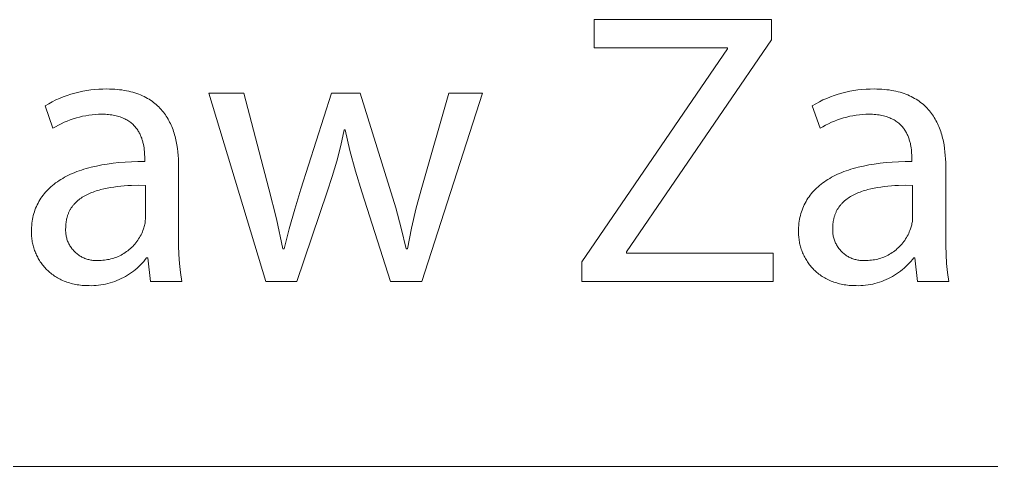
# Model space of a CAD drawing. Header units: millimetres. Extents: x -1519 to 3497, y -297 to 3208.
# Drawn here: x 2580 to 2705.4, y -296.8 to -239 of the extents above; entities that cross this region are included whole.
import ezdxf

# ---------------------------------------------------------------- set-up
doc = ezdxf.new("R2010")
doc.units = ezdxf.units.MM
doc.header["$MEASUREMENT"] = 0
doc.layers.add('Domyślny', color=7, linetype='Continuous', true_color=0x000000)

msp = doc.modelspace()

# ---------------------------------------------------------------- linework, layer by layer
at = {"layer": 'Domyślny', "color": 18, "lineweight": 15, "true_color": 0x000000}
for p, q in [((2654.12, -242.68), (2654.12, -239.03)), ((2654.12, -239.03), (2676.97, -239.03)), ((2676.97, -239.03), (2676.97, -241.68)), ((2676.97, -241.68), (2658.29, -269.04)), ((2652.52, -270.31), (2671.29, -242.84)), ((2671.29, -242.68), (2654.12, -242.68)), ((2671.29, -242.84), (2671.29, -242.68)), ((2587.62, -248.41), (2588.13, -248.3)), ((2588.13, -248.3), (2588.64, -248.21)), ((2588.64, -248.21), (2589.16, -248.13)), ((2589.16, -248.13), (2589.68, -248.08)), ((2589.68, -248.08), (2590.2, -248.04)), ((2590.2, -248.04), (2590.72, -248.02)), ((2590.72, -248.02), (2591.24, -248.01)), ((2591.24, -248.01), (2591.59, -248.02)), ((2591.59, -248.02), (2591.92, -248.03)), ((2591.92, -248.03), (2592.25, -248.05)), ((2592.25, -248.05), (2592.57, -248.07)), ((2592.57, -248.07), (2592.88, -248.11)), ((2592.88, -248.11), (2593.19, -248.14)), ((2593.19, -248.14), (2593.49, -248.19)), ((2593.49, -248.19), (2593.78, -248.24)), ((2593.78, -248.24), (2594.06, -248.3)), ((2594.06, -248.3), (2594.33, -248.37)), ((2686.59, -248.41), (2687.1, -248.3)), ((2687.1, -248.3), (2687.62, -248.21)), ((2687.62, -248.21), (2688.14, -248.13)), ((2688.14, -248.13), (2688.66, -248.08)), ((2688.66, -248.08), (2689.18, -248.04)), ((2689.18, -248.04), (2689.7, -248.02)), ((2689.7, -248.02), (2690.23, -248.01)), ((2690.23, -248.01), (2690.57, -248.02)), ((2690.57, -248.02), (2690.91, -248.03)), ((2690.91, -248.03), (2691.23, -248.05)), ((2691.23, -248.05), (2691.55, -248.07)), ((2691.55, -248.07), (2691.87, -248.11)), ((2691.87, -248.11), (2692.17, -248.14)), ((2692.17, -248.14), (2692.47, -248.19)), ((2692.47, -248.19), (2692.75, -248.24)), ((2692.75, -248.24), (2693.03, -248.3)), ((2693.03, -248.3), (2693.31, -248.37)), ((2584.19, -249.66), (2584.66, -249.43)), ((2584.66, -249.43), (2585.14, -249.22)), ((2585.14, -249.22), (2585.62, -249.02)), ((2585.62, -249.02), (2586.11, -248.84)), ((2586.11, -248.84), (2586.61, -248.68)), ((2586.61, -248.68), (2587.11, -248.54)), ((2587.11, -248.54), (2587.62, -248.41)), ((2594.33, -248.37), (2594.6, -248.44)), ((2594.6, -248.44), (2594.86, -248.52)), ((2594.86, -248.52), (2595.11, -248.6)), ((2595.11, -248.6), (2595.36, -248.69)), ((2595.36, -248.69), (2595.59, -248.78)), ((2595.59, -248.78), (2595.83, -248.88)), ((2595.83, -248.88), (2596.05, -248.99)), ((2596.05, -248.99), (2596.27, -249.1)), ((2596.27, -249.1), (2596.48, -249.22)), ((2596.48, -249.22), (2596.68, -249.34)), ((2596.68, -249.34), (2596.88, -249.47)), ((2596.88, -249.47), (2597.07, -249.6)), ((2611.73, -272.86), (2604.4, -248.55)), ((2604.4, -248.55), (2608.93, -248.55)), ((2608.93, -248.55), (2612.14, -260.91)), ((2616.26, -260.96), (2620.22, -248.55)), ((2620.22, -248.55), (2623.93, -248.55)), ((2623.93, -248.55), (2627.7, -260.73)), ((2631.86, -260.75), (2635.34, -248.55)), ((2639.71, -248.55), (2631.86, -272.86)), ((2635.34, -248.55), (2639.71, -248.55)), ((2683.16, -249.66), (2683.63, -249.43)), ((2683.63, -249.43), (2684.11, -249.22)), ((2684.11, -249.22), (2684.59, -249.02)), ((2684.59, -249.02), (2685.08, -248.84)), ((2685.08, -248.84), (2685.58, -248.68)), ((2685.58, -248.68), (2686.08, -248.54)), ((2686.08, -248.54), (2686.59, -248.41)), ((2693.31, -248.37), (2693.57, -248.44)), ((2693.57, -248.44), (2693.83, -248.52)), ((2693.83, -248.52), (2694.09, -248.6)), ((2694.09, -248.6), (2694.33, -248.69)), ((2694.33, -248.69), (2694.57, -248.78)), ((2694.57, -248.78), (2694.8, -248.88)), ((2694.8, -248.88), (2695.02, -248.99)), ((2695.02, -248.99), (2695.24, -249.1)), ((2695.24, -249.1), (2695.45, -249.22)), ((2695.45, -249.22), (2695.66, -249.34)), ((2695.66, -249.34), (2695.85, -249.47)), ((2695.85, -249.47), (2696.05, -249.6)), ((2583.28, -250.17), (2583.73, -249.91)), ((2584.26, -253.09), (2583.28, -250.17)), ((2583.73, -249.91), (2584.19, -249.66)), ((2597.07, -249.6), (2597.26, -249.74)), ((2597.26, -249.74), (2597.44, -249.88)), ((2597.44, -249.88), (2597.61, -250.02)), ((2597.61, -250.02), (2597.78, -250.17)), ((2597.78, -250.17), (2597.94, -250.33)), ((2597.94, -250.33), (2598.09, -250.49)), ((2598.09, -250.49), (2598.24, -250.65)), ((2598.24, -250.65), (2598.39, -250.82)), ((2598.39, -250.82), (2598.53, -250.99)), ((2682.24, -250.17), (2682.7, -249.91)), ((2683.25, -253.09), (2682.24, -250.17)), ((2682.7, -249.91), (2683.16, -249.66)), ((2696.05, -249.6), (2696.23, -249.74)), ((2696.23, -249.74), (2696.41, -249.88)), ((2696.41, -249.88), (2696.58, -250.02)), ((2696.58, -250.02), (2696.75, -250.17)), ((2696.75, -250.17), (2696.91, -250.33)), ((2696.91, -250.33), (2697.06, -250.49)), ((2697.06, -250.49), (2697.21, -250.65)), ((2697.21, -250.65), (2697.36, -250.82)), ((2697.36, -250.82), (2697.49, -250.99)), ((2586.51, -252), (2586.12, -252.15)), ((2586.9, -251.86), (2586.51, -252)), ((2587.3, -251.74), (2586.9, -251.86)), ((2587.7, -251.63), (2587.3, -251.74)), ((2588.11, -251.54), (2587.7, -251.63)), ((2588.52, -251.46), (2588.11, -251.54)), ((2588.93, -251.39), (2588.52, -251.46)), ((2589.34, -251.34), (2588.93, -251.39)), ((2589.76, -251.3), (2589.34, -251.34)), ((2590.18, -251.28), (2589.76, -251.3)), ((2590.59, -251.27), (2590.18, -251.28)), ((2590.82, -251.27), (2590.59, -251.27)), ((2591.05, -251.28), (2590.82, -251.27)), ((2591.26, -251.3), (2591.05, -251.28)), ((2591.47, -251.31), (2591.26, -251.3)), ((2591.68, -251.34), (2591.47, -251.31)), ((2591.88, -251.36), (2591.68, -251.34)), ((2592.07, -251.39), (2591.88, -251.36)), ((2592.26, -251.43), (2592.07, -251.39)), ((2592.44, -251.47), (2592.26, -251.43)), ((2592.62, -251.52), (2592.44, -251.47)), ((2592.79, -251.57), (2592.62, -251.52)), ((2592.95, -251.62), (2592.79, -251.57)), ((2593.11, -251.68), (2592.95, -251.62)), ((2593.26, -251.74), (2593.11, -251.68)), ((2593.41, -251.8), (2593.26, -251.74)), ((2593.56, -251.87), (2593.41, -251.8)), ((2593.69, -251.94), (2593.56, -251.87)), ((2593.83, -252.01), (2593.69, -251.94)), ((2593.96, -252.09), (2593.83, -252.01)), ((2594.08, -252.17), (2593.96, -252.09)), ((2598.53, -250.99), (2598.66, -251.16)), ((2598.66, -251.16), (2598.79, -251.34)), ((2598.79, -251.34), (2598.91, -251.52)), ((2598.91, -251.52), (2599.02, -251.7)), ((2599.02, -251.7), (2599.13, -251.89)), ((2599.13, -251.89), (2599.24, -252.08)), ((2599.24, -252.08), (2599.34, -252.28)), ((2685.49, -252), (2685.1, -252.15)), ((2685.88, -251.86), (2685.49, -252)), ((2686.28, -251.74), (2685.88, -251.86)), ((2686.69, -251.63), (2686.28, -251.74)), ((2687.09, -251.54), (2686.69, -251.63)), ((2687.5, -251.46), (2687.09, -251.54)), ((2687.91, -251.39), (2687.5, -251.46)), ((2688.33, -251.34), (2687.91, -251.39)), ((2688.74, -251.3), (2688.33, -251.34)), ((2689.16, -251.28), (2688.74, -251.3)), ((2689.58, -251.27), (2689.16, -251.28)), ((2689.81, -251.27), (2689.58, -251.27)), ((2690.03, -251.28), (2689.81, -251.27)), ((2690.24, -251.3), (2690.03, -251.28)), ((2690.46, -251.31), (2690.24, -251.3)), ((2690.66, -251.34), (2690.46, -251.31)), ((2690.86, -251.36), (2690.66, -251.34)), ((2691.05, -251.39), (2690.86, -251.36)), ((2691.24, -251.43), (2691.05, -251.39)), ((2691.42, -251.47), (2691.24, -251.43)), ((2691.59, -251.52), (2691.42, -251.47)), ((2691.76, -251.57), (2691.59, -251.52)), ((2691.93, -251.62), (2691.76, -251.57)), ((2692.09, -251.68), (2691.93, -251.62)), ((2692.24, -251.74), (2692.09, -251.68)), ((2692.39, -251.8), (2692.24, -251.74)), ((2692.53, -251.87), (2692.39, -251.8)), ((2692.67, -251.94), (2692.53, -251.87)), ((2692.8, -252.01), (2692.67, -251.94)), ((2692.93, -252.09), (2692.8, -252.01)), ((2693.05, -252.17), (2692.93, -252.09)), ((2697.49, -250.99), (2697.63, -251.16)), ((2697.63, -251.16), (2697.75, -251.34)), ((2697.75, -251.34), (2697.88, -251.52)), ((2697.88, -251.52), (2697.99, -251.7)), ((2697.99, -251.7), (2698.1, -251.89)), ((2698.1, -251.89), (2698.21, -252.08)), ((2698.21, -252.08), (2698.31, -252.28)), ((2584.62, -252.88), (2584.26, -253.09)), ((2584.98, -252.68), (2584.62, -252.88)), ((2585.36, -252.49), (2584.98, -252.68)), ((2585.73, -252.31), (2585.36, -252.49)), ((2586.12, -252.15), (2585.73, -252.31)), ((2594.2, -252.25), (2594.08, -252.17)), ((2594.31, -252.34), (2594.2, -252.25)), ((2594.42, -252.43), (2594.31, -252.34)), ((2594.53, -252.52), (2594.42, -252.43)), ((2594.63, -252.61), (2594.53, -252.52)), ((2594.73, -252.71), (2594.63, -252.61)), ((2594.82, -252.81), (2594.73, -252.71)), ((2594.91, -252.91), (2594.82, -252.81)), ((2594.99, -253.01), (2594.91, -252.91)), ((2595.07, -253.12), (2594.99, -253.01)), ((2595.15, -253.22), (2595.07, -253.12)), ((2595.22, -253.33), (2595.15, -253.22)), ((2595.29, -253.44), (2595.22, -253.33)), ((2599.34, -252.28), (2599.44, -252.47)), ((2599.44, -252.47), (2599.53, -252.67)), ((2599.53, -252.67), (2599.62, -252.87)), ((2599.62, -252.87), (2599.7, -253.08)), ((2599.7, -253.08), (2599.78, -253.29)), ((2599.78, -253.29), (2599.85, -253.49)), ((2621.87, -253.28), (2621.41, -255.31)), ((2621.97, -253.28), (2621.87, -253.28)), ((2622.6, -255.97), (2621.97, -253.28)), ((2683.6, -252.88), (2683.25, -253.09)), ((2683.97, -252.68), (2683.6, -252.88)), ((2684.34, -252.49), (2683.97, -252.68)), ((2684.72, -252.31), (2684.34, -252.49)), ((2685.1, -252.15), (2684.72, -252.31)), ((2693.17, -252.25), (2693.05, -252.17)), ((2693.29, -252.34), (2693.17, -252.25)), ((2693.4, -252.43), (2693.29, -252.34)), ((2693.5, -252.52), (2693.4, -252.43)), ((2693.6, -252.61), (2693.5, -252.52)), ((2693.7, -252.71), (2693.6, -252.61)), ((2693.79, -252.81), (2693.7, -252.71)), ((2693.88, -252.91), (2693.79, -252.81)), ((2693.96, -253.01), (2693.88, -252.91)), ((2694.04, -253.12), (2693.96, -253.01)), ((2694.12, -253.22), (2694.04, -253.12)), ((2694.19, -253.33), (2694.12, -253.22)), ((2694.26, -253.44), (2694.19, -253.33)), ((2698.31, -252.28), (2698.41, -252.47)), ((2698.41, -252.47), (2698.5, -252.67)), ((2698.5, -252.67), (2698.58, -252.87)), ((2698.58, -252.87), (2698.67, -253.08)), ((2698.67, -253.08), (2698.74, -253.29)), ((2698.74, -253.29), (2698.82, -253.49)), ((2595.36, -253.55), (2595.29, -253.44)), ((2595.42, -253.66), (2595.36, -253.55)), ((2595.48, -253.77), (2595.42, -253.66)), ((2595.54, -253.89), (2595.48, -253.77)), ((2595.59, -254), (2595.54, -253.89)), ((2595.64, -254.12), (2595.59, -254)), ((2595.68, -254.23), (2595.64, -254.12)), ((2595.73, -254.35), (2595.68, -254.23)), ((2595.77, -254.47), (2595.73, -254.35)), ((2595.81, -254.58), (2595.77, -254.47)), ((2595.84, -254.7), (2595.81, -254.58)), ((2599.85, -253.49), (2599.92, -253.71)), ((2599.92, -253.71), (2599.98, -253.92)), ((2599.98, -253.92), (2600.04, -254.13)), ((2600.04, -254.13), (2600.1, -254.35)), ((2600.1, -254.35), (2600.15, -254.57)), ((2600.15, -254.57), (2600.2, -254.79)), ((2694.33, -253.55), (2694.26, -253.44)), ((2694.39, -253.66), (2694.33, -253.55)), ((2694.45, -253.77), (2694.39, -253.66)), ((2694.5, -253.89), (2694.45, -253.77)), ((2694.56, -254), (2694.5, -253.89)), ((2694.61, -254.12), (2694.56, -254)), ((2694.65, -254.23), (2694.61, -254.12)), ((2694.7, -254.35), (2694.65, -254.23)), ((2694.74, -254.47), (2694.7, -254.35)), ((2694.77, -254.58), (2694.74, -254.47)), ((2694.81, -254.7), (2694.77, -254.58)), ((2698.82, -253.49), (2698.88, -253.71)), ((2698.88, -253.71), (2698.95, -253.92)), ((2698.95, -253.92), (2699.01, -254.13)), ((2699.01, -254.13), (2699.06, -254.35)), ((2699.06, -254.35), (2699.12, -254.57)), ((2699.12, -254.57), (2699.16, -254.79)), ((2595.87, -254.82), (2595.84, -254.7)), ((2595.9, -254.93), (2595.87, -254.82)), ((2595.93, -255.05), (2595.9, -254.93)), ((2595.96, -255.17), (2595.93, -255.05)), ((2596, -255.4), (2595.96, -255.17)), ((2596.04, -255.63), (2596, -255.4)), ((2596.07, -255.86), (2596.04, -255.63)), ((2600.2, -254.79), (2600.24, -255.01)), ((2600.24, -255.01), (2600.28, -255.23)), ((2600.28, -255.23), (2600.35, -255.68)), ((2600.35, -255.68), (2600.4, -256.13)), ((2621.41, -255.31), (2620.89, -257.33)), ((2694.84, -254.82), (2694.81, -254.7)), ((2694.87, -254.93), (2694.84, -254.82)), ((2694.9, -255.05), (2694.87, -254.93)), ((2694.92, -255.17), (2694.9, -255.05)), ((2694.97, -255.4), (2694.92, -255.17)), ((2695, -255.63), (2694.97, -255.4)), ((2695.03, -255.86), (2695, -255.63)), ((2699.16, -254.79), (2699.21, -255.01)), ((2699.21, -255.01), (2699.25, -255.23)), ((2699.25, -255.23), (2699.32, -255.68)), ((2699.32, -255.68), (2699.37, -256.13)), ((2596.09, -256.08), (2596.07, -255.86)), ((2596.1, -256.3), (2596.09, -256.08)), ((2596.11, -256.51), (2596.1, -256.3)), ((2596.12, -256.71), (2596.11, -256.51)), ((2596.12, -256.9), (2596.12, -256.71)), ((2596.12, -257.39), (2596.12, -256.9)), ((2600.4, -256.13), (2600.45, -256.59)), ((2600.45, -256.59), (2600.48, -257.04)), ((2600.48, -257.04), (2600.49, -257.5)), ((2623.32, -258.64), (2622.6, -255.97)), ((2695.05, -256.08), (2695.03, -255.86)), ((2695.07, -256.3), (2695.05, -256.08)), ((2695.08, -256.51), (2695.07, -256.3)), ((2695.09, -256.71), (2695.08, -256.51)), ((2695.09, -256.9), (2695.09, -256.71)), ((2695.09, -257.39), (2695.09, -256.9)), ((2699.37, -256.13), (2699.41, -256.59)), ((2699.41, -256.59), (2699.44, -257.04)), ((2699.44, -257.04), (2699.46, -257.5)), ((2588.27, -258.38), (2588.58, -258.29)), ((2588.58, -258.29), (2588.9, -258.2)), ((2588.9, -258.2), (2589.22, -258.11)), ((2589.22, -258.11), (2589.88, -257.96)), ((2589.88, -257.96), (2590.58, -257.82)), ((2590.58, -257.82), (2591.29, -257.7)), ((2591.29, -257.7), (2592.04, -257.61)), ((2592.04, -257.61), (2592.8, -257.52)), ((2592.8, -257.52), (2593.6, -257.46)), ((2593.6, -257.46), (2594.41, -257.42)), ((2594.41, -257.42), (2595.25, -257.39)), ((2595.25, -257.39), (2596.12, -257.39)), ((2600.49, -257.5), (2600.5, -257.95)), ((2600.5, -257.95), (2600.5, -267.06)), ((2620.89, -257.33), (2620.31, -259.33)), ((2687.23, -258.38), (2687.54, -258.29)), ((2687.54, -258.29), (2687.86, -258.2)), ((2687.86, -258.2), (2688.18, -258.11)), ((2688.18, -258.11), (2688.84, -257.96)), ((2688.84, -257.96), (2689.54, -257.82)), ((2689.54, -257.82), (2690.25, -257.7)), ((2690.25, -257.7), (2691, -257.61)), ((2691, -257.61), (2691.76, -257.52)), ((2691.76, -257.52), (2692.56, -257.46)), ((2692.56, -257.46), (2693.38, -257.42)), ((2693.38, -257.42), (2694.22, -257.39)), ((2694.22, -257.39), (2695.09, -257.39)), ((2699.46, -257.5), (2699.46, -257.95)), ((2699.46, -257.95), (2699.46, -267.06)), ((2585.3, -259.69), (2585.54, -259.55)), ((2585.54, -259.55), (2585.78, -259.41)), ((2585.78, -259.41), (2586.03, -259.28)), ((2586.03, -259.28), (2586.28, -259.15)), ((2586.28, -259.15), (2586.55, -259.03)), ((2586.55, -259.03), (2586.82, -258.91)), ((2586.82, -258.91), (2587.1, -258.8)), ((2587.1, -258.8), (2587.38, -258.68)), ((2587.38, -258.68), (2587.67, -258.58)), ((2587.67, -258.58), (2587.97, -258.48)), ((2587.97, -258.48), (2588.27, -258.38)), ((2620.31, -259.33), (2619.67, -261.31)), ((2624.13, -261.28), (2623.32, -258.64)), ((2684.26, -259.69), (2684.5, -259.55)), ((2684.5, -259.55), (2684.74, -259.41)), ((2684.74, -259.41), (2684.99, -259.28)), ((2684.99, -259.28), (2685.24, -259.15)), ((2685.24, -259.15), (2685.51, -259.03)), ((2685.51, -259.03), (2685.78, -258.91)), ((2685.78, -258.91), (2686.05, -258.8)), ((2686.05, -258.8), (2686.34, -258.68)), ((2686.34, -258.68), (2686.63, -258.58)), ((2686.63, -258.58), (2686.93, -258.48)), ((2686.93, -258.48), (2687.23, -258.38)), ((2583.66, -260.98), (2583.84, -260.8)), ((2583.84, -260.8), (2584.03, -260.63)), ((2584.03, -260.63), (2584.22, -260.46)), ((2584.22, -260.46), (2584.42, -260.3)), ((2584.42, -260.3), (2584.63, -260.14)), ((2584.63, -260.14), (2584.85, -259.99)), ((2584.85, -259.99), (2585.07, -259.84)), ((2585.07, -259.84), (2585.3, -259.69)), ((2591.27, -260.81), (2590.85, -260.9)), ((2591.7, -260.73), (2591.27, -260.81)), ((2592.14, -260.67), (2591.7, -260.73)), ((2592.58, -260.61), (2592.14, -260.67)), ((2593.03, -260.56), (2592.58, -260.61)), ((2593.49, -260.52), (2593.03, -260.56)), ((2593.94, -260.49), (2593.49, -260.52)), ((2594.4, -260.47), (2593.94, -260.49)), ((2595.31, -260.45), (2594.4, -260.47)), ((2596.22, -260.46), (2595.31, -260.45)), ((2596.22, -264.69), (2596.22, -260.46)), ((2627.7, -260.73), (2628.5, -263.35)), ((2631.16, -263.36), (2631.86, -260.75)), ((2682.62, -260.98), (2682.8, -260.8)), ((2682.8, -260.8), (2682.99, -260.63)), ((2682.99, -260.63), (2683.18, -260.46)), ((2683.18, -260.46), (2683.39, -260.3)), ((2683.39, -260.3), (2683.59, -260.14)), ((2683.59, -260.14), (2683.81, -259.99)), ((2683.81, -259.99), (2684.03, -259.84)), ((2684.03, -259.84), (2684.26, -259.69)), ((2690.23, -260.81), (2689.81, -260.9)), ((2690.66, -260.73), (2690.23, -260.81)), ((2691.1, -260.67), (2690.66, -260.73)), ((2691.54, -260.61), (2691.1, -260.67)), ((2691.99, -260.56), (2691.54, -260.61)), ((2692.45, -260.52), (2691.99, -260.56)), ((2692.9, -260.49), (2692.45, -260.52)), ((2693.36, -260.47), (2692.9, -260.49)), ((2694.28, -260.45), (2693.36, -260.47)), ((2695.19, -260.46), (2694.28, -260.45)), ((2695.19, -264.69), (2695.19, -260.46)), ((2582.59, -262.32), (2582.73, -262.12)), ((2582.73, -262.12), (2582.86, -261.92)), ((2582.86, -261.92), (2583.01, -261.72)), ((2583.01, -261.72), (2583.16, -261.53)), ((2583.16, -261.53), (2583.32, -261.34)), ((2583.32, -261.34), (2583.49, -261.16)), ((2583.49, -261.16), (2583.66, -260.98)), ((2587.92, -262.1), (2587.77, -262.21)), ((2588.07, -262), (2587.92, -262.1)), ((2588.23, -261.9), (2588.07, -262)), ((2588.4, -261.8), (2588.23, -261.9)), ((2588.56, -261.71), (2588.4, -261.8)), ((2588.73, -261.63), (2588.56, -261.71)), ((2588.91, -261.54), (2588.73, -261.63)), ((2589.09, -261.46), (2588.91, -261.54)), ((2589.27, -261.39), (2589.09, -261.46)), ((2589.46, -261.32), (2589.27, -261.39)), ((2589.65, -261.25), (2589.46, -261.32)), ((2589.84, -261.18), (2589.65, -261.25)), ((2590.04, -261.12), (2589.84, -261.18)), ((2590.24, -261.06), (2590.04, -261.12)), ((2590.44, -261), (2590.24, -261.06)), ((2590.85, -260.9), (2590.44, -261)), ((2612.14, -260.91), (2613.11, -264.76)), ((2615.48, -263.51), (2616.26, -260.96)), ((2619.67, -261.31), (2615.74, -272.86)), ((2627.85, -272.86), (2624.13, -261.28)), ((2681.56, -262.32), (2681.69, -262.12)), ((2681.69, -262.12), (2681.83, -261.92)), ((2681.83, -261.92), (2681.97, -261.72)), ((2681.97, -261.72), (2682.12, -261.53)), ((2682.12, -261.53), (2682.28, -261.34)), ((2682.28, -261.34), (2682.45, -261.16)), ((2682.45, -261.16), (2682.62, -260.98)), ((2686.88, -262.1), (2686.73, -262.21)), ((2687.04, -262), (2686.88, -262.1)), ((2687.19, -261.9), (2687.04, -262)), ((2687.36, -261.8), (2687.19, -261.9)), ((2687.52, -261.71), (2687.36, -261.8)), ((2687.7, -261.63), (2687.52, -261.71)), ((2687.87, -261.54), (2687.7, -261.63)), ((2688.05, -261.46), (2687.87, -261.54)), ((2688.23, -261.39), (2688.05, -261.46)), ((2688.42, -261.32), (2688.23, -261.39)), ((2688.61, -261.25), (2688.42, -261.32)), ((2688.8, -261.18), (2688.61, -261.25)), ((2689, -261.12), (2688.8, -261.18)), ((2689.2, -261.06), (2689, -261.12)), ((2689.4, -261), (2689.2, -261.06)), ((2689.81, -260.9), (2689.4, -261)), ((2582.05, -263.41), (2582.15, -263.18)), ((2582.15, -263.18), (2582.25, -262.96)), ((2582.25, -262.96), (2582.36, -262.75)), ((2582.36, -262.75), (2582.47, -262.53)), ((2582.47, -262.53), (2582.59, -262.32)), ((2586.65, -263.36), (2586.61, -263.44)), ((2586.7, -263.29), (2586.65, -263.36)), ((2586.76, -263.22), (2586.7, -263.29)), ((2586.81, -263.14), (2586.76, -263.22)), ((2586.86, -263.07), (2586.81, -263.14)), ((2586.92, -263), (2586.86, -263.07)), ((2586.98, -262.94), (2586.92, -263)), ((2587.04, -262.87), (2586.98, -262.94)), ((2587.1, -262.8), (2587.04, -262.87)), ((2587.16, -262.74), (2587.1, -262.8)), ((2587.22, -262.68), (2587.16, -262.74)), ((2587.28, -262.61), (2587.22, -262.68)), ((2587.35, -262.55), (2587.28, -262.61)), ((2587.42, -262.49), (2587.35, -262.55)), ((2587.48, -262.43), (2587.42, -262.49)), ((2587.55, -262.38), (2587.48, -262.43)), ((2587.62, -262.32), (2587.55, -262.38)), ((2587.77, -262.21), (2587.62, -262.32)), ((2628.5, -263.35), (2629.22, -265.99)), ((2630.54, -265.99), (2631.16, -263.36)), ((2681.02, -263.41), (2681.11, -263.18)), ((2681.11, -263.18), (2681.21, -262.96)), ((2681.21, -262.96), (2681.32, -262.75)), ((2681.32, -262.75), (2681.44, -262.53)), ((2681.44, -262.53), (2681.56, -262.32)), ((2685.62, -263.36), (2685.57, -263.44)), ((2685.67, -263.29), (2685.62, -263.36)), ((2685.72, -263.22), (2685.67, -263.29)), ((2685.77, -263.14), (2685.72, -263.22)), ((2685.83, -263.07), (2685.77, -263.14)), ((2685.88, -263), (2685.83, -263.07)), ((2685.94, -262.94), (2685.88, -263)), ((2686, -262.87), (2685.94, -262.94)), ((2686.06, -262.8), (2686, -262.87)), ((2686.12, -262.74), (2686.06, -262.8)), ((2686.18, -262.68), (2686.12, -262.74)), ((2686.25, -262.61), (2686.18, -262.68)), ((2686.31, -262.55), (2686.25, -262.61)), ((2686.38, -262.49), (2686.31, -262.55)), ((2686.45, -262.43), (2686.38, -262.49)), ((2686.52, -262.38), (2686.45, -262.43)), ((2686.59, -262.32), (2686.52, -262.38)), ((2686.73, -262.21), (2686.59, -262.32)), ((2581.64, -264.84), (2581.69, -264.59)), ((2581.69, -264.59), (2581.75, -264.35)), ((2581.75, -264.35), (2581.81, -264.11)), ((2581.81, -264.11), (2581.89, -263.87)), ((2581.89, -263.87), (2581.96, -263.64)), ((2581.96, -263.64), (2582.05, -263.41)), ((2586.1, -264.61), (2586.07, -264.71)), ((2586.12, -264.52), (2586.1, -264.61)), ((2586.15, -264.43), (2586.12, -264.52)), ((2586.18, -264.34), (2586.15, -264.43)), ((2586.21, -264.25), (2586.18, -264.34)), ((2586.24, -264.17), (2586.21, -264.25)), ((2586.27, -264.08), (2586.24, -264.17)), ((2586.31, -263.99), (2586.27, -264.08)), ((2586.35, -263.91), (2586.31, -263.99)), ((2586.39, -263.83), (2586.35, -263.91)), ((2586.43, -263.75), (2586.39, -263.83)), ((2586.47, -263.67), (2586.43, -263.75)), ((2586.51, -263.59), (2586.47, -263.67)), ((2586.56, -263.51), (2586.51, -263.59)), ((2586.61, -263.44), (2586.56, -263.51)), ((2614.76, -266.07), (2615.48, -263.51)), ((2680.61, -264.84), (2680.66, -264.59)), ((2680.66, -264.59), (2680.72, -264.35)), ((2680.72, -264.35), (2680.78, -264.11)), ((2680.78, -264.11), (2680.85, -263.87)), ((2680.85, -263.87), (2680.93, -263.64)), ((2680.93, -263.64), (2681.02, -263.41)), ((2685.06, -264.61), (2685.04, -264.71)), ((2685.09, -264.52), (2685.06, -264.61)), ((2685.11, -264.43), (2685.09, -264.52)), ((2685.14, -264.34), (2685.11, -264.43)), ((2685.17, -264.25), (2685.14, -264.34)), ((2685.21, -264.17), (2685.17, -264.25)), ((2685.24, -264.08), (2685.21, -264.17)), ((2685.28, -263.99), (2685.24, -264.08)), ((2685.31, -263.91), (2685.28, -263.99)), ((2685.35, -263.83), (2685.31, -263.91)), ((2685.39, -263.75), (2685.35, -263.83)), ((2685.43, -263.67), (2685.39, -263.75)), ((2685.48, -263.59), (2685.43, -263.67)), ((2685.52, -263.51), (2685.48, -263.59)), ((2685.57, -263.44), (2685.52, -263.51)), ((2581.51, -266.15), (2581.52, -265.88)), ((2581.52, -265.88), (2581.54, -265.62)), ((2581.54, -265.62), (2581.57, -265.35)), ((2581.57, -265.35), (2581.6, -265.1)), ((2581.6, -265.1), (2581.64, -264.84)), ((2585.94, -265.72), (2585.93, -265.83)), ((2585.93, -265.83), (2585.93, -265.94)), ((2585.95, -265.51), (2585.94, -265.61)), ((2585.94, -265.61), (2585.94, -265.72)), ((2585.96, -265.4), (2585.95, -265.51)), ((2585.97, -265.3), (2585.96, -265.4)), ((2585.98, -265.2), (2585.97, -265.3)), ((2585.99, -265.1), (2585.98, -265.2)), ((2586.01, -265), (2585.99, -265.1)), ((2586.03, -264.9), (2586.01, -265)), ((2586.05, -264.8), (2586.03, -264.9)), ((2586.07, -264.71), (2586.05, -264.8)), ((2596.02, -265.94), (2596.06, -265.78)), ((2596.06, -265.78), (2596.1, -265.63)), ((2596.1, -265.63), (2596.14, -265.47)), ((2596.14, -265.47), (2596.16, -265.32)), ((2596.16, -265.32), (2596.19, -265.16)), ((2596.19, -265.16), (2596.2, -265)), ((2596.2, -265), (2596.21, -264.84)), ((2596.21, -264.84), (2596.22, -264.69)), ((2613.11, -264.76), (2613.96, -268.65)), ((2680.48, -266.15), (2680.49, -265.88)), ((2680.49, -265.88), (2680.51, -265.62)), ((2680.51, -265.62), (2680.53, -265.35)), ((2680.53, -265.35), (2680.57, -265.1)), ((2680.57, -265.1), (2680.61, -264.84)), ((2684.91, -265.61), (2684.9, -265.72)), ((2684.9, -265.72), (2684.9, -265.83)), ((2684.9, -265.83), (2684.9, -265.94)), ((2684.92, -265.4), (2684.91, -265.51)), ((2684.91, -265.51), (2684.91, -265.61)), ((2684.93, -265.3), (2684.92, -265.4)), ((2684.95, -265.2), (2684.93, -265.3)), ((2684.96, -265.1), (2684.95, -265.2)), ((2684.98, -265), (2684.96, -265.1)), ((2685, -264.9), (2684.98, -265)), ((2685.02, -264.8), (2685, -264.9)), ((2685.04, -264.71), (2685.02, -264.8)), ((2694.97, -265.95), (2695.01, -265.82)), ((2695.01, -265.82), (2695.05, -265.68)), ((2695.05, -265.68), (2695.08, -265.54)), ((2695.08, -265.54), (2695.11, -265.4)), ((2695.11, -265.4), (2695.14, -265.26)), ((2695.14, -265.26), (2695.16, -265.11)), ((2695.16, -265.11), (2695.17, -264.97)), ((2695.17, -264.97), (2695.18, -264.83)), ((2695.18, -264.83), (2695.19, -264.69)), ((2581.51, -266.42), (2581.51, -266.15)), ((2581.51, -266.59), (2581.51, -266.42)), ((2581.51, -266.75), (2581.51, -266.59)), ((2581.52, -266.92), (2581.51, -266.75)), ((2581.53, -267.08), (2581.52, -266.92)), ((2581.55, -267.25), (2581.53, -267.08)), ((2585.93, -265.94), (2585.92, -266.07)), ((2585.92, -266.07), (2585.92, -266.21)), ((2585.92, -266.21), (2585.92, -266.34)), ((2585.92, -266.34), (2585.93, -266.48)), ((2585.93, -266.48), (2585.94, -266.61)), ((2585.94, -266.61), (2585.95, -266.74)), ((2585.95, -266.74), (2585.97, -266.88)), ((2585.97, -266.88), (2585.99, -267.01)), ((2585.99, -267.01), (2586.02, -267.14)), ((2586.02, -267.14), (2586.06, -267.27)), ((2595.45, -267.21), (2595.55, -267.03)), ((2595.55, -267.03), (2595.65, -266.85)), ((2595.65, -266.85), (2595.74, -266.66)), ((2595.74, -266.66), (2595.82, -266.47)), ((2595.82, -266.47), (2595.9, -266.28)), ((2595.9, -266.28), (2595.97, -266.09)), ((2595.97, -266.09), (2596.02, -265.94)), ((2600.5, -267.06), (2600.5, -268.22)), ((2614.11, -268.65), (2614.76, -266.07)), ((2629.22, -265.99), (2629.87, -268.65)), ((2630.01, -268.65), (2630.54, -265.99)), ((2680.47, -266.42), (2680.48, -266.15)), ((2680.47, -266.59), (2680.47, -266.42)), ((2680.48, -266.75), (2680.47, -266.59)), ((2680.49, -266.92), (2680.48, -266.75)), ((2680.5, -267.08), (2680.49, -266.92)), ((2680.52, -267.25), (2680.5, -267.08)), ((2684.9, -265.94), (2684.89, -266.07)), ((2684.89, -266.07), (2684.89, -266.21)), ((2684.89, -266.21), (2684.89, -266.34)), ((2684.89, -266.34), (2684.89, -266.47)), ((2684.89, -266.47), (2684.9, -266.61)), ((2684.9, -266.61), (2684.92, -266.74)), ((2684.92, -266.74), (2684.94, -266.88)), ((2684.94, -266.88), (2684.96, -267.01)), ((2684.96, -267.01), (2684.99, -267.14)), ((2684.99, -267.14), (2685.02, -267.27)), ((2694.4, -267.21), (2694.5, -267.03)), ((2694.5, -267.03), (2694.6, -266.85)), ((2694.6, -266.85), (2694.69, -266.66)), ((2694.69, -266.66), (2694.77, -266.47)), ((2694.77, -266.47), (2694.85, -266.28)), ((2694.85, -266.28), (2694.92, -266.09)), ((2694.92, -266.09), (2694.97, -265.95)), ((2699.46, -267.06), (2699.47, -268.22)), ((2581.57, -267.41), (2581.55, -267.25)), ((2581.6, -267.57), (2581.57, -267.41)), ((2581.62, -267.73), (2581.6, -267.57)), ((2581.65, -267.9), (2581.62, -267.73)), ((2581.69, -268.06), (2581.65, -267.9)), ((2581.73, -268.22), (2581.69, -268.06)), ((2581.77, -268.38), (2581.73, -268.22)), ((2581.82, -268.53), (2581.77, -268.38)), ((2586.06, -267.27), (2586.09, -267.4)), ((2586.09, -267.4), (2586.13, -267.53)), ((2586.13, -267.53), (2586.18, -267.66)), ((2586.18, -267.66), (2586.23, -267.78)), ((2586.23, -267.78), (2586.29, -267.9)), ((2586.29, -267.9), (2586.35, -268.02)), ((2586.35, -268.02), (2586.41, -268.14)), ((2586.41, -268.14), (2586.48, -268.26)), ((2586.48, -268.26), (2586.55, -268.37)), ((2586.55, -268.37), (2586.62, -268.49)), ((2594.42, -268.49), (2594.57, -268.34)), ((2594.57, -268.34), (2594.71, -268.2)), ((2594.71, -268.2), (2594.85, -268.04)), ((2594.85, -268.04), (2594.98, -267.88)), ((2594.98, -267.88), (2595.1, -267.72)), ((2595.1, -267.72), (2595.22, -267.55)), ((2595.22, -267.55), (2595.34, -267.38)), ((2595.34, -267.38), (2595.45, -267.21)), ((2600.5, -268.22), (2600.54, -269.38)), ((2680.54, -267.41), (2680.52, -267.25)), ((2680.56, -267.57), (2680.54, -267.41)), ((2680.59, -267.73), (2680.56, -267.57)), ((2680.62, -267.9), (2680.59, -267.73)), ((2680.66, -268.06), (2680.62, -267.9)), ((2680.7, -268.22), (2680.66, -268.06)), ((2680.74, -268.38), (2680.7, -268.22)), ((2680.78, -268.53), (2680.74, -268.38)), ((2685.02, -267.27), (2685.06, -267.4)), ((2685.06, -267.4), (2685.1, -267.53)), ((2685.1, -267.53), (2685.15, -267.65)), ((2685.15, -267.65), (2685.2, -267.78)), ((2685.2, -267.78), (2685.25, -267.9)), ((2685.25, -267.9), (2685.31, -268.02)), ((2685.31, -268.02), (2685.37, -268.14)), ((2685.37, -268.14), (2685.44, -268.26)), ((2685.44, -268.26), (2685.51, -268.37)), ((2685.51, -268.37), (2685.58, -268.48)), ((2693.38, -268.49), (2693.52, -268.35)), ((2693.52, -268.35), (2693.66, -268.2)), ((2693.66, -268.2), (2693.8, -268.05)), ((2693.8, -268.05), (2693.93, -267.89)), ((2693.93, -267.89), (2694.06, -267.72)), ((2694.06, -267.72), (2694.18, -267.56)), ((2694.18, -267.56), (2694.29, -267.38)), ((2694.29, -267.38), (2694.4, -267.21)), ((2699.47, -268.22), (2699.51, -269.38)), ((2581.87, -268.69), (2581.82, -268.53)), ((2581.92, -268.85), (2581.87, -268.69)), ((2581.98, -269), (2581.92, -268.85)), ((2582.04, -269.15), (2581.98, -269)), ((2582.1, -269.31), (2582.04, -269.15)), ((2582.17, -269.46), (2582.1, -269.31)), ((2582.24, -269.6), (2582.17, -269.46)), ((2582.32, -269.75), (2582.24, -269.6)), ((2586.62, -268.49), (2586.7, -268.6)), ((2586.7, -268.6), (2586.78, -268.7)), ((2586.78, -268.7), (2586.87, -268.8)), ((2586.87, -268.8), (2586.96, -268.91)), ((2586.96, -268.91), (2587.05, -269)), ((2587.05, -269), (2587.15, -269.1)), ((2587.15, -269.1), (2587.25, -269.19)), ((2587.25, -269.19), (2587.35, -269.27)), ((2587.35, -269.27), (2587.46, -269.36)), ((2587.46, -269.36), (2587.57, -269.44)), ((2587.57, -269.44), (2587.68, -269.51)), ((2587.68, -269.51), (2587.79, -269.59)), ((2587.79, -269.59), (2587.91, -269.65)), ((2592.52, -269.71), (2592.71, -269.63)), ((2592.71, -269.63), (2592.9, -269.54)), ((2592.9, -269.54), (2593.08, -269.45)), ((2593.08, -269.45), (2593.27, -269.35)), ((2593.27, -269.35), (2593.44, -269.24)), ((2593.44, -269.24), (2593.62, -269.13)), ((2593.62, -269.13), (2593.79, -269.01)), ((2593.79, -269.01), (2593.95, -268.89)), ((2593.95, -268.89), (2594.11, -268.76)), ((2594.11, -268.76), (2594.27, -268.63)), ((2594.27, -268.63), (2594.42, -268.49)), ((2600.54, -269.38), (2600.62, -270.54)), ((2613.96, -268.65), (2614.11, -268.65)), ((2629.87, -268.65), (2630.01, -268.65)), ((2658.29, -269.04), (2658.29, -269.21)), ((2658.29, -269.21), (2677.22, -269.21)), ((2677.22, -269.21), (2677.22, -272.85)), ((2680.83, -268.69), (2680.78, -268.53)), ((2680.89, -268.85), (2680.83, -268.69)), ((2680.94, -269), (2680.89, -268.85)), ((2681, -269.15), (2680.94, -269)), ((2681.07, -269.31), (2681, -269.15)), ((2681.14, -269.46), (2681.07, -269.31)), ((2681.21, -269.6), (2681.14, -269.46)), ((2681.28, -269.75), (2681.21, -269.6)), ((2685.58, -268.48), (2685.66, -268.59)), ((2685.66, -268.59), (2685.74, -268.7)), ((2685.74, -268.7), (2685.83, -268.8)), ((2685.83, -268.8), (2685.92, -268.9)), ((2685.92, -268.9), (2686.01, -269)), ((2686.01, -269), (2686.11, -269.09)), ((2686.11, -269.09), (2686.21, -269.18)), ((2686.21, -269.18), (2686.31, -269.27)), ((2686.31, -269.27), (2686.42, -269.35)), ((2686.42, -269.35), (2686.52, -269.43)), ((2686.52, -269.43), (2686.63, -269.51)), ((2686.63, -269.51), (2686.75, -269.58)), ((2686.75, -269.58), (2686.86, -269.65)), ((2686.86, -269.65), (2686.98, -269.71)), ((2691.48, -269.71), (2691.67, -269.63)), ((2691.67, -269.63), (2691.85, -269.55)), ((2691.85, -269.55), (2692.04, -269.45)), ((2692.04, -269.45), (2692.22, -269.35)), ((2692.22, -269.35), (2692.4, -269.25)), ((2692.4, -269.25), (2692.57, -269.14)), ((2692.57, -269.14), (2692.74, -269.02)), ((2692.74, -269.02), (2692.91, -268.9)), ((2692.91, -268.9), (2693.07, -268.77)), ((2693.07, -268.77), (2693.22, -268.63)), ((2693.22, -268.63), (2693.38, -268.49)), ((2699.51, -269.38), (2699.58, -270.54)), ((2582.39, -269.9), (2582.32, -269.75)), ((2582.48, -270.04), (2582.39, -269.9)), ((2582.56, -270.18), (2582.48, -270.04)), ((2582.65, -270.32), (2582.56, -270.18)), ((2582.75, -270.46), (2582.65, -270.32)), ((2582.84, -270.59), (2582.75, -270.46)), ((2582.94, -270.73), (2582.84, -270.59)), ((2583.05, -270.86), (2582.94, -270.73)), ((2583.15, -270.99), (2583.05, -270.86)), ((2587.91, -269.65), (2588.02, -269.72)), ((2588.02, -269.72), (2588.15, -269.78)), ((2588.15, -269.78), (2588.27, -269.83)), ((2588.27, -269.83), (2588.39, -269.88)), ((2588.39, -269.88), (2588.52, -269.93)), ((2588.52, -269.93), (2588.65, -269.98)), ((2588.65, -269.98), (2588.77, -270.01)), ((2588.77, -270.01), (2588.91, -270.05)), ((2588.91, -270.05), (2589.04, -270.08)), ((2589.04, -270.08), (2589.17, -270.1)), ((2589.17, -270.1), (2589.3, -270.12)), ((2589.3, -270.12), (2589.44, -270.14)), ((2589.44, -270.14), (2589.57, -270.15)), ((2589.57, -270.15), (2589.7, -270.16)), ((2589.7, -270.16), (2589.84, -270.16)), ((2589.84, -270.16), (2589.97, -270.15)), ((2589.97, -270.15), (2590.11, -270.15)), ((2590.11, -270.15), (2590.31, -270.15)), ((2590.31, -270.15), (2590.52, -270.14)), ((2590.52, -270.14), (2590.73, -270.13)), ((2590.73, -270.13), (2590.93, -270.11)), ((2590.93, -270.11), (2591.14, -270.09)), ((2591.14, -270.09), (2591.34, -270.05)), ((2591.34, -270.05), (2591.54, -270.01)), ((2591.54, -270.01), (2591.74, -269.96)), ((2591.74, -269.96), (2591.94, -269.91)), ((2591.94, -269.91), (2592.14, -269.85)), ((2592.14, -269.85), (2592.33, -269.78)), ((2592.33, -269.78), (2592.52, -269.71)), ((2595.57, -270.73), (2595.35, -270.94)), ((2595.78, -270.5), (2595.57, -270.73)), ((2595.99, -270.27), (2595.78, -270.5)), ((2596.18, -270.04), (2595.99, -270.27)), ((2596.37, -269.8), (2596.18, -270.04)), ((2596.54, -269.8), (2596.37, -269.8)), ((2596.87, -272.85), (2596.54, -269.8)), ((2600.62, -270.54), (2600.74, -271.7)), ((2652.52, -272.85), (2652.52, -270.31)), ((2681.36, -269.9), (2681.28, -269.75)), ((2681.44, -270.04), (2681.36, -269.9)), ((2681.53, -270.18), (2681.44, -270.04)), ((2681.62, -270.32), (2681.53, -270.18)), ((2681.71, -270.46), (2681.62, -270.32)), ((2681.81, -270.59), (2681.71, -270.46)), ((2681.91, -270.73), (2681.81, -270.59)), ((2682.01, -270.86), (2681.91, -270.73)), ((2682.12, -270.99), (2682.01, -270.86)), ((2686.98, -269.71), (2687.1, -269.77)), ((2687.1, -269.77), (2687.22, -269.83)), ((2687.22, -269.83), (2687.35, -269.88)), ((2687.35, -269.88), (2687.47, -269.93)), ((2687.47, -269.93), (2687.6, -269.97)), ((2687.6, -269.97), (2687.73, -270.01)), ((2687.73, -270.01), (2687.86, -270.04)), ((2687.86, -270.04), (2687.99, -270.07)), ((2687.99, -270.07), (2688.12, -270.1)), ((2688.12, -270.1), (2688.25, -270.12)), ((2688.25, -270.12), (2688.39, -270.14)), ((2688.39, -270.14), (2688.52, -270.15)), ((2688.52, -270.15), (2688.66, -270.15)), ((2688.66, -270.15), (2688.79, -270.16)), ((2688.79, -270.16), (2688.92, -270.15)), ((2688.92, -270.15), (2689.06, -270.15)), ((2689.06, -270.15), (2689.26, -270.15)), ((2689.26, -270.15), (2689.47, -270.15)), ((2689.47, -270.15), (2689.68, -270.13)), ((2689.68, -270.13), (2689.88, -270.11)), ((2689.88, -270.11), (2690.09, -270.09)), ((2690.09, -270.09), (2690.29, -270.06)), ((2690.29, -270.06), (2690.49, -270.02)), ((2690.49, -270.02), (2690.69, -269.97)), ((2690.69, -269.97), (2690.89, -269.92)), ((2690.89, -269.92), (2691.09, -269.86)), ((2691.09, -269.86), (2691.29, -269.79)), ((2691.29, -269.79), (2691.48, -269.71)), ((2694.55, -270.72), (2694.33, -270.94)), ((2694.76, -270.5), (2694.55, -270.72)), ((2694.97, -270.27), (2694.76, -270.5)), ((2695.17, -270.04), (2694.97, -270.27)), ((2695.36, -269.8), (2695.17, -270.04)), ((2695.49, -269.8), (2695.36, -269.8)), ((2695.84, -272.85), (2695.49, -269.8)), ((2699.58, -270.54), (2699.7, -271.7)), ((2583.27, -271.11), (2583.15, -270.99)), ((2583.38, -271.24), (2583.27, -271.11)), ((2583.5, -271.36), (2583.38, -271.24)), ((2583.62, -271.47), (2583.5, -271.36)), ((2583.75, -271.59), (2583.62, -271.47)), ((2583.88, -271.7), (2583.75, -271.59)), ((2584.01, -271.81), (2583.88, -271.7)), ((2584.15, -271.92), (2584.01, -271.81)), ((2584.29, -272.02), (2584.15, -271.92)), ((2584.43, -272.12), (2584.29, -272.02)), ((2584.58, -272.22), (2584.43, -272.12)), ((2593.9, -272.06), (2593.64, -272.22)), ((2594.16, -271.9), (2593.9, -272.06)), ((2594.41, -271.72), (2594.16, -271.9)), ((2594.66, -271.54), (2594.41, -271.72)), ((2594.9, -271.35), (2594.66, -271.54)), ((2595.13, -271.15), (2594.9, -271.35)), ((2595.35, -270.94), (2595.13, -271.15)), ((2600.74, -271.7), (2600.9, -272.85)), ((2682.23, -271.11), (2682.12, -270.99)), ((2682.35, -271.24), (2682.23, -271.11)), ((2682.47, -271.36), (2682.35, -271.24)), ((2682.59, -271.47), (2682.47, -271.36)), ((2682.71, -271.59), (2682.59, -271.47)), ((2682.84, -271.7), (2682.71, -271.59)), ((2682.98, -271.81), (2682.84, -271.7)), ((2683.11, -271.92), (2682.98, -271.81)), ((2683.25, -272.02), (2683.11, -271.92)), ((2683.4, -272.12), (2683.25, -272.02)), ((2683.54, -272.22), (2683.4, -272.12)), ((2692.87, -272.06), (2692.61, -272.21)), ((2693.13, -271.89), (2692.87, -272.06)), ((2693.38, -271.72), (2693.13, -271.89)), ((2693.63, -271.53), (2693.38, -271.72)), ((2693.87, -271.34), (2693.63, -271.53)), ((2694.11, -271.14), (2693.87, -271.34)), ((2694.33, -270.94), (2694.11, -271.14)), ((2699.7, -271.7), (2699.85, -272.85)), ((2584.73, -272.32), (2584.58, -272.22)), ((2584.88, -272.41), (2584.73, -272.32)), ((2585.04, -272.5), (2584.88, -272.41)), ((2585.2, -272.58), (2585.04, -272.5)), ((2585.36, -272.66), (2585.2, -272.58)), ((2585.53, -272.74), (2585.36, -272.66)), ((2585.71, -272.81), (2585.53, -272.74)), ((2585.88, -272.88), (2585.71, -272.81)), ((2586.06, -272.94), (2585.88, -272.88)), ((2586.24, -273.01), (2586.06, -272.94)), ((2586.43, -273.06), (2586.24, -273.01)), ((2586.62, -273.12), (2586.43, -273.06)), ((2586.81, -273.16), (2586.62, -273.12)), ((2587.01, -273.21), (2586.81, -273.16)), ((2587.21, -273.25), (2587.01, -273.21)), ((2587.41, -273.29), (2587.21, -273.25)), ((2587.62, -273.32), (2587.41, -273.29)), ((2587.83, -273.34), (2587.62, -273.32)), ((2588.05, -273.37), (2587.83, -273.34)), ((2588.26, -273.38), (2588.05, -273.37)), ((2588.49, -273.39), (2588.26, -273.38)), ((2588.71, -273.4), (2588.49, -273.39)), ((2588.94, -273.4), (2588.71, -273.4)), ((2589.25, -273.41), (2588.94, -273.4)), ((2589.55, -273.4), (2589.25, -273.41)), ((2589.86, -273.38), (2589.55, -273.4)), ((2590.16, -273.35), (2589.86, -273.38)), ((2590.47, -273.31), (2590.16, -273.35)), ((2590.77, -273.26), (2590.47, -273.31)), ((2591.07, -273.2), (2590.77, -273.26)), ((2591.37, -273.13), (2591.07, -273.2)), ((2591.66, -273.05), (2591.37, -273.13)), ((2591.96, -272.96), (2591.66, -273.05)), ((2592.25, -272.86), (2591.96, -272.96)), ((2592.53, -272.75), (2592.25, -272.86)), ((2592.82, -272.63), (2592.53, -272.75)), ((2593.09, -272.5), (2592.82, -272.63)), ((2593.37, -272.37), (2593.09, -272.5)), ((2593.64, -272.22), (2593.37, -272.37)), ((2600.9, -272.85), (2596.87, -272.85)), ((2615.74, -272.86), (2611.73, -272.86)), ((2631.86, -272.86), (2627.85, -272.86)), ((2677.22, -272.85), (2652.52, -272.85)), ((2683.69, -272.32), (2683.54, -272.22)), ((2683.85, -272.41), (2683.69, -272.32)), ((2684.01, -272.5), (2683.85, -272.41)), ((2684.17, -272.58), (2684.01, -272.5)), ((2684.33, -272.66), (2684.17, -272.58)), ((2684.5, -272.74), (2684.33, -272.66)), ((2684.67, -272.81), (2684.5, -272.74)), ((2684.85, -272.88), (2684.67, -272.81)), ((2685.03, -272.94), (2684.85, -272.88)), ((2685.21, -273.01), (2685.03, -272.94)), ((2685.4, -273.06), (2685.21, -273.01)), ((2685.59, -273.12), (2685.4, -273.06)), ((2685.78, -273.16), (2685.59, -273.12)), ((2685.98, -273.21), (2685.78, -273.16)), ((2686.18, -273.25), (2685.98, -273.21)), ((2686.38, -273.29), (2686.18, -273.25)), ((2686.59, -273.32), (2686.38, -273.29)), ((2686.8, -273.34), (2686.59, -273.32)), ((2687.01, -273.37), (2686.8, -273.34)), ((2687.23, -273.38), (2687.01, -273.37)), ((2687.45, -273.39), (2687.23, -273.38)), ((2687.68, -273.4), (2687.45, -273.39)), ((2687.91, -273.4), (2687.68, -273.4)), ((2688.21, -273.41), (2687.91, -273.4)), ((2688.52, -273.4), (2688.21, -273.41)), ((2688.83, -273.38), (2688.52, -273.4)), ((2689.13, -273.35), (2688.83, -273.38)), ((2689.44, -273.31), (2689.13, -273.35)), ((2689.74, -273.26), (2689.44, -273.31)), ((2690.04, -273.2), (2689.74, -273.26)), ((2690.34, -273.13), (2690.04, -273.2)), ((2690.63, -273.05), (2690.34, -273.13)), ((2690.93, -272.96), (2690.63, -273.05)), ((2691.22, -272.86), (2690.93, -272.96)), ((2691.5, -272.75), (2691.22, -272.86)), ((2691.79, -272.63), (2691.5, -272.75)), ((2692.07, -272.5), (2691.79, -272.63)), ((2692.34, -272.36), (2692.07, -272.5)), ((2692.61, -272.21), (2692.34, -272.36)), ((2699.85, -272.85), (2695.84, -272.85)), ((3492.39, -296.77), (-1519.07, -296.77)), ((3492.39, -296.77), (1601.48, -296.77))]:
    msp.add_line(p, q, dxfattribs=at)

doc.saveas('drawing.dxf')
